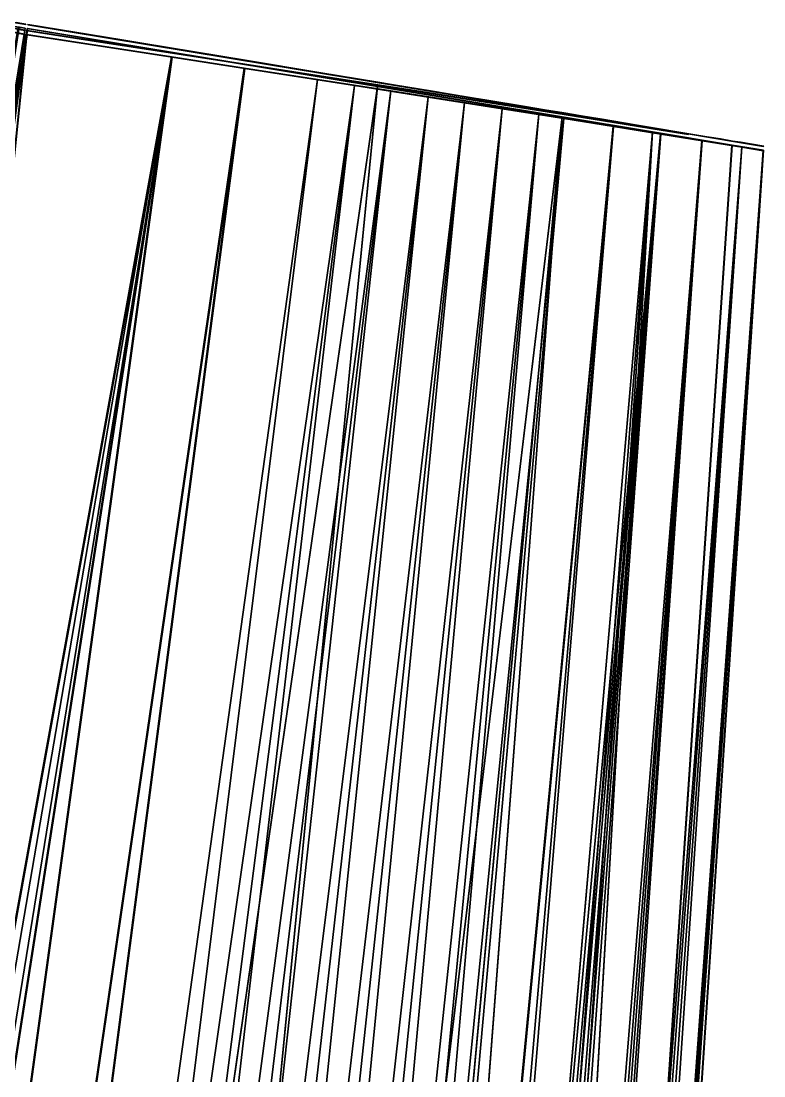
# Model space of a CAD drawing. Extents: x 599 to 878, y 187 to 1275.
# Drawn here: x 784.8 to 878.3, y 1141.6 to 1274.2 of the extents above; entities that cross this region are included whole.
import ezdxf

# ---------------------------------------------------------------- set-up
doc = ezdxf.new("R2010")
doc.units = 0
doc.layers.get('0').update_dxf_attribs({"linetype": 'CONTINUOUS'})

msp = doc.modelspace()

# ---------------------------------------------------------------- linework, layer by layer
for points in [[(612.413574, 219.639496, 407.053497), (785.358215, 1273.297974, 469.877014), (784.426392, 1273.444946, 469.980408)], [(612.413574, 219.639496, 407.053497), (763.85553, 1141.572021, 462.017792), (785.358215, 1273.297974, 469.877014)], [(613.609619, 219.484299, 406.377014), (613.583618, 219.451401, 407.00061), (785.630371, 1273.287964, 469.247894)], [(785.630371, 1273.287964, 469.247894), (613.583618, 219.451401, 407.00061), (785.60498, 1273.258057, 469.871613)], [(785.60498, 1273.258057, 469.871613), (613.583618, 219.451401, 407.00061), (639.329407, 215.202194, 407.853088)], [(785.630371, 1273.287964, 469.247894), (639.333374, 215.2388, 407.22879), (613.609619, 219.484299, 406.377014)], [(785.60498, 1273.258057, 469.871613), (639.329407, 215.202194, 407.853088), (639.409912, 215.694794, 407.882507)], [(785.630371, 1273.287964, 469.247894), (639.413391, 215.728302, 407.257996), (639.333374, 215.2388, 407.22879)], [(785.60498, 1273.258057, 469.871613), (639.409912, 215.694794, 407.882507), (676.847717, 209.514206, 409.152496)], [(785.630371, 1273.287964, 469.247894), (676.949524, 209.531403, 408.531403), (639.413391, 215.728302, 407.257996)], [(785.60498, 1273.258057, 469.871613), (676.847717, 209.514206, 409.152496), (829.672791, 1265.983032, 471.368896)], [(785.630371, 1273.287964, 469.247894), (829.680481, 1266.015991, 470.744507), (676.949524, 209.531403, 408.531403)], [(784.664429, 1273.442993, 469.312103), (785.339111, 1273.334961, 469.253387), (763.838013, 1141.609985, 461.394196)], [(785.339111, 1273.334961, 469.253387), (785.358215, 1273.297974, 469.877014), (763.838013, 1141.609985, 461.394196)], [(763.838013, 1141.609985, 461.394196), (785.358215, 1273.297974, 469.877014), (763.85553, 1141.572021, 462.017792)], [(782.269592, 1273.57605, 483.332611), (784.728577, 1273.167969, 483.455414), (785.362122, 1273.062012, 483.507385)], [(782.269592, 1273.57605, 483.332611), (785.362122, 1273.062012, 483.507385), (782.99823, 1273.439941, 483.658386)], [(785.358215, 1273.297974, 469.877014), (783.148315, 1273.670044, 469.683502), (782.334106, 1273.782959, 470.034698)], [(785.358215, 1273.297974, 469.877014), (782.334106, 1273.782959, 470.034698), (784.426392, 1273.444946, 469.980408)], [(782.924316, 1274.204956, 469.830902), (783.761719, 1274.084961, 469.542999), (785.419617, 1273.828003, 469.282806)], [(782.924316, 1274.204956, 469.830902), (785.419617, 1273.828003, 469.282806), (785.438721, 1273.791016, 469.906403)], [(782.924316, 1274.204956, 469.830902), (785.438721, 1273.791016, 469.906403), (784.679077, 1273.911011, 469.980713)], [(785.362122, 1273.062012, 483.507385), (783.758118, 1273.302002, 483.901794), (782.99823, 1273.439941, 483.658386)], [(785.339111, 1273.334961, 469.253387), (783.997375, 1273.545044, 469.433289), (783.148315, 1273.670044, 469.683502)], [(785.339111, 1273.334961, 469.253387), (783.148315, 1273.670044, 469.683502), (785.358215, 1273.297974, 469.877014)], [(785.362122, 1273.062012, 483.507385), (784.540527, 1273.166016, 484.059998), (783.758118, 1273.302002, 483.901794)], [(785.419617, 1273.828003, 469.282806), (783.761719, 1274.084961, 469.542999), (784.583618, 1273.959961, 469.364899)], [(784.664429, 1273.442993, 469.312103), (783.997375, 1273.545044, 469.433289), (785.339111, 1273.334961, 469.253387)], [(784.229614, 1274.017944, 469.42981), (784.679077, 1273.911011, 469.980713), (784.957214, 1273.905029, 469.316406)], [(784.583618, 1273.959961, 469.364899), (784.229614, 1274.017944, 469.42981), (784.957214, 1273.905029, 469.316406)], [(784.604675, 1273.161011, 484.069214), (784.540527, 1273.166016, 484.059998), (785.336914, 1273.037964, 484.131409)], [(784.540527, 1273.166016, 484.059998), (785.335876, 1273.031982, 484.131104), (785.336914, 1273.037964, 484.131409)], [(785.335876, 1273.031982, 484.131104), (784.540527, 1273.166016, 484.059998), (785.362122, 1273.062012, 483.507385)], [(784.583618, 1273.959961, 469.364899), (784.957214, 1273.905029, 469.316406), (785.419617, 1273.828003, 469.282806)], [(784.728577, 1273.167969, 483.455414), (784.604675, 1273.161011, 484.069214), (785.336914, 1273.037964, 484.131409)], [(784.957214, 1273.905029, 469.316406), (784.679077, 1273.911011, 469.980713), (785.438721, 1273.791016, 469.906403)], [(784.728577, 1273.167969, 483.455414), (785.336914, 1273.037964, 484.131409), (785.362122, 1273.062012, 483.507385)], [(784.957214, 1273.905029, 469.316406), (785.438721, 1273.791016, 469.906403), (785.419983, 1273.831055, 469.28299)], [(784.957214, 1273.905029, 469.316406), (785.419983, 1273.831055, 469.28299), (785.419617, 1273.828003, 469.282806)], [(785.419617, 1273.828003, 469.282806), (785.419983, 1273.831055, 469.28299), (785.438721, 1273.791016, 469.906403)], [(785.630371, 1273.287964, 469.247894), (785.60498, 1273.258057, 469.871613), (829.680481, 1266.015991, 470.744507)], [(829.680481, 1266.015991, 470.744507), (785.60498, 1273.258057, 469.871613), (829.672791, 1265.983032, 471.368896)], [(815.876892, 1268.766968, 470.915314), (785.711304, 1273.784058, 469.277405), (785.685425, 1273.750977, 469.901001)], [(785.685425, 1273.750977, 469.901001), (785.711304, 1273.784058, 469.277405), (785.710815, 1273.781006, 469.277313)], [(785.685425, 1273.750977, 469.901001), (785.710815, 1273.781006, 469.277313), (815.876892, 1268.766968, 470.915314)], [(785.710815, 1273.781006, 469.277313), (785.711304, 1273.784058, 469.277405), (790.825989, 1272.939941, 469.446106)], [(785.710815, 1273.781006, 469.277313), (790.825989, 1272.939941, 469.446106), (791.60907, 1272.807007, 469.471802)], [(815.876892, 1268.766968, 470.915314), (785.710815, 1273.781006, 469.277313), (791.60907, 1272.807007, 469.471802)], [(815.876892, 1268.766968, 470.915314), (790.825989, 1272.939941, 469.446106), (785.711304, 1273.784058, 469.277405)], [(612.169373, 218.102905, 436.072113), (785.255493, 1272.53894, 484.108704), (784.378113, 1272.687012, 484.025208)], [(612.169373, 218.102905, 436.072113), (763.743896, 1140.713989, 478.110199), (785.255493, 1272.53894, 484.108704)], [(612.224487, 218.122192, 435.449799), (784.442078, 1272.709961, 483.402802), (785.281616, 1272.56897, 483.484985)], [(612.224487, 218.122192, 435.449799), (785.281616, 1272.56897, 483.484985), (763.768372, 1140.743042, 477.486389)], [(803.744873, 1269.718018, 480.488312), (613.423218, 217.923904, 435.497803), (785.52832, 1272.527954, 483.488708)], [(613.519775, 217.880096, 436.113708), (785.52832, 1272.527954, 483.488708), (613.423218, 217.923904, 435.497803)], [(785.624023, 1272.479004, 484.104401), (785.52832, 1272.527954, 483.488708), (613.519775, 217.880096, 436.113708)], [(613.519775, 217.880096, 436.113708), (803.835999, 1269.670044, 481.104797), (785.624023, 1272.479004, 484.104401)], [(763.743896, 1140.713989, 478.110199), (763.768372, 1140.743042, 477.486389), (785.281616, 1272.56897, 483.484985)], [(763.743896, 1140.713989, 478.110199), (785.281616, 1272.56897, 483.484985), (785.255493, 1272.53894, 484.108704)], [(785.281616, 1272.56897, 483.484985), (784.442078, 1272.709961, 483.402802), (782.687073, 1272.989014, 483.543396)], [(785.281616, 1272.56897, 483.484985), (782.687073, 1272.989014, 483.543396), (783.517822, 1272.838013, 483.835907)], [(785.281616, 1272.56897, 483.484985), (783.517822, 1272.838013, 483.835907), (784.378113, 1272.687012, 484.025208)], [(785.281616, 1272.56897, 483.484985), (784.378113, 1272.687012, 484.025208), (785.255493, 1272.53894, 484.108704)], [(785.362122, 1273.062012, 483.507385), (785.336914, 1273.037964, 484.131409), (785.335876, 1273.031982, 484.131104)], [(803.835999, 1269.670044, 481.104797), (803.744873, 1269.718018, 480.488312), (785.52832, 1272.527954, 483.488708)], [(803.835999, 1269.670044, 481.104797), (785.52832, 1272.527954, 483.488708), (785.624023, 1272.479004, 484.104401)], [(794.81958, 1271.572998, 482.606689), (791.75, 1272.074951, 482.4841), (785.608826, 1273.020996, 483.5112)], [(794.81958, 1271.572998, 482.606689), (785.608826, 1273.020996, 483.5112), (785.705383, 1272.978027, 484.127106)], [(785.704529, 1272.972046, 484.126892), (785.705383, 1272.978027, 484.127106), (785.608826, 1273.020996, 483.5112)], [(785.704529, 1272.972046, 484.126892), (785.608826, 1273.020996, 483.5112), (803.907227, 1270.16394, 481.128693)], [(803.907227, 1270.16394, 481.128693), (785.608826, 1273.020996, 483.5112), (791.75, 1272.074951, 482.4841)], [(785.705383, 1272.978027, 484.127106), (785.704529, 1272.972046, 484.126892), (803.907227, 1270.16394, 481.128693)], [(785.705383, 1272.978027, 484.127106), (803.907227, 1270.16394, 481.128693), (794.81958, 1271.572998, 482.606689)], [(815.876892, 1268.766968, 470.915314), (800.010925, 1271.42395, 469.751709), (790.825989, 1272.939941, 469.446106)], [(800.010925, 1271.42395, 469.751709), (791.60907, 1272.807007, 469.471802), (790.825989, 1272.939941, 469.446106)], [(800.010925, 1271.42395, 469.751709), (797.517273, 1271.832031, 469.668091), (791.60907, 1272.807007, 469.471802)], [(815.876892, 1268.766968, 470.915314), (791.60907, 1272.807007, 469.471802), (797.517273, 1271.832031, 469.668091)], [(803.984314, 1270.157959, 481.116913), (803.815979, 1270.213013, 480.512299), (791.75, 1272.074951, 482.4841)], [(803.984314, 1270.157959, 481.116913), (791.75, 1272.074951, 482.4841), (794.81958, 1271.572998, 482.606689)], [(803.907227, 1270.16394, 481.128693), (791.75, 1272.074951, 482.4841), (803.815979, 1270.213013, 480.512299)], [(806.688782, 1270.317993, 469.976807), (797.517273, 1271.832031, 469.668091), (800.010925, 1271.42395, 469.751709)], [(815.876892, 1268.766968, 470.915314), (797.517273, 1271.832031, 469.668091), (806.688782, 1270.317993, 469.976807)], [(794.81958, 1271.572998, 482.606689), (803.907227, 1270.16394, 481.128693), (803.984314, 1270.157959, 481.116913)], [(815.876892, 1268.766968, 470.915314), (813.26062, 1269.235962, 470.200989), (800.010925, 1271.42395, 469.751709)], [(800.010925, 1271.42395, 469.751709), (813.26062, 1269.235962, 470.200989), (806.688782, 1270.317993, 469.976807)], [(623.033386, 216.442902, 433.888794), (613.423218, 217.923904, 435.497803), (803.744873, 1269.718018, 480.488312)], [(632.68573, 214.925797, 432.916595), (803.835999, 1269.670044, 481.104797), (613.519775, 217.880096, 436.113708)], [(639.278381, 214.442993, 431.236115), (623.033386, 216.442902, 433.888794), (803.744873, 1269.718018, 480.488312)], [(639.27478, 214.409103, 431.868103), (803.835999, 1269.670044, 481.104797), (632.68573, 214.925797, 432.916595)], [(639.27478, 214.409103, 431.868103), (658.378113, 211.457703, 428.806213), (803.835999, 1269.670044, 481.104797)], [(639.278381, 214.442993, 431.236115), (803.744873, 1269.718018, 480.488312), (658.385681, 211.490906, 428.174286)], [(803.835999, 1269.670044, 481.104797), (658.378113, 211.457703, 428.806213), (812.993408, 1268.251953, 479.687012)], [(812.905273, 1268.300049, 479.070007), (658.385681, 211.490906, 428.174286), (803.744873, 1269.718018, 480.488312)], [(812.993408, 1268.251953, 479.687012), (812.905273, 1268.300049, 479.070007), (803.744873, 1269.718018, 480.488312)], [(812.993408, 1268.251953, 479.687012), (803.744873, 1269.718018, 480.488312), (803.835999, 1269.670044, 481.104797)], [(813.167114, 1268.735962, 479.696014), (812.971802, 1268.796021, 479.094696), (803.815979, 1270.213013, 480.512299)], [(813.167114, 1268.735962, 479.696014), (803.815979, 1270.213013, 480.512299), (803.984314, 1270.157959, 481.116913)], [(803.907227, 1270.16394, 481.128693), (803.815979, 1270.213013, 480.512299), (813.059875, 1268.746948, 479.711609)], [(813.059875, 1268.746948, 479.711609), (803.815979, 1270.213013, 480.512299), (812.971802, 1268.796021, 479.094696)], [(803.984314, 1270.157959, 481.116913), (803.907227, 1270.16394, 481.128693), (813.059875, 1268.746948, 479.711609)], [(803.984314, 1270.157959, 481.116913), (813.059875, 1268.746948, 479.711609), (813.167114, 1268.735962, 479.696014)], [(815.883972, 1268.800049, 470.290894), (806.688782, 1270.317993, 469.976807), (813.26062, 1269.235962, 470.200989)], [(815.876892, 1268.766968, 470.915314), (806.688782, 1270.317993, 469.976807), (815.883972, 1268.800049, 470.290894)], [(839.078613, 1264.935059, 471.733704), (813.26062, 1269.235962, 470.200989), (815.876892, 1268.766968, 470.915314)], [(839.078613, 1264.935059, 471.733704), (817.946106, 1268.463013, 470.362), (813.26062, 1269.235962, 470.200989)], [(813.26062, 1269.235962, 470.200989), (817.946106, 1268.463013, 470.362), (815.883972, 1268.800049, 470.290894)], [(812.993408, 1268.251953, 479.687012), (658.378113, 211.457703, 428.806213), (674.366516, 208.980499, 426.37149)], [(812.905273, 1268.300049, 479.070007), (674.379272, 209.012802, 425.739685), (658.385681, 211.490906, 428.174286)], [(812.993408, 1268.251953, 479.687012), (674.366516, 208.980499, 426.37149), (826.796082, 1266.10498, 477.738495)], [(822.107483, 1266.870972, 477.742493), (674.379272, 209.012802, 425.739685), (812.905273, 1268.300049, 479.070007)], [(826.796082, 1266.10498, 477.738495), (822.107483, 1266.870972, 477.742493), (812.905273, 1268.300049, 479.070007)], [(826.796082, 1266.10498, 477.738495), (812.905273, 1268.300049, 479.070007), (812.993408, 1268.251953, 479.687012)], [(812.971802, 1268.796021, 479.094696), (822.356628, 1267.307983, 478.37149), (822.64032, 1267.292969, 477.702911)], [(822.356628, 1267.307983, 478.37149), (812.971802, 1268.796021, 479.094696), (813.167114, 1268.735962, 479.696014)], [(813.059875, 1268.746948, 479.711609), (812.971802, 1268.796021, 479.094696), (826.85553, 1266.602051, 477.764191)], [(826.85553, 1266.602051, 477.764191), (812.971802, 1268.796021, 479.094696), (822.64032, 1267.292969, 477.702911)], [(822.356628, 1267.307983, 478.37149), (813.167114, 1268.735962, 479.696014), (813.059875, 1268.746948, 479.711609)], [(813.059875, 1268.746948, 479.711609), (826.85553, 1266.602051, 477.764191), (822.356628, 1267.307983, 478.37149)], [(815.876892, 1268.766968, 470.915314), (815.883972, 1268.800049, 470.290894), (825.110474, 1267.276978, 470.610291)], [(815.876892, 1268.766968, 470.915314), (825.110474, 1267.276978, 470.610291), (829.735229, 1266.512939, 470.77301)], [(815.876892, 1268.766968, 470.915314), (829.735229, 1266.512939, 470.77301), (839.078613, 1264.935059, 471.733704)], [(825.110474, 1267.276978, 470.610291), (815.883972, 1268.800049, 470.290894), (817.946106, 1268.463013, 470.362)], [(839.078613, 1264.935059, 471.733704), (827.168579, 1266.939941, 470.682587), (817.946106, 1268.463013, 470.362)], [(817.946106, 1268.463013, 470.362), (827.168579, 1266.939941, 470.682587), (825.110474, 1267.276978, 470.610291)], [(822.107483, 1266.870972, 477.742493), (690.411499, 206.520798, 423.445801), (674.379272, 209.012802, 425.739685)], [(831.34613, 1265.428955, 476.528687), (690.411499, 206.520798, 423.445801), (822.107483, 1266.870972, 477.742493)], [(836.048828, 1264.656982, 476.594604), (831.34613, 1265.428955, 476.528687), (822.107483, 1266.870972, 477.742493)], [(836.048828, 1264.656982, 476.594604), (822.107483, 1266.870972, 477.742493), (826.796082, 1266.10498, 477.738495)], [(822.64032, 1267.292969, 477.702911), (822.356628, 1267.307983, 478.37149), (831.583374, 1265.868042, 477.160706)], [(831.583374, 1265.868042, 477.160706), (822.356628, 1267.307983, 478.37149), (826.85553, 1266.602051, 477.764191)], [(822.64032, 1267.292969, 477.702911), (831.583374, 1265.868042, 477.160706), (828.905396, 1266.31604, 476.869385)], [(826.85553, 1266.602051, 477.764191), (822.64032, 1267.292969, 477.702911), (836.103516, 1265.154053, 476.620911)], [(836.103516, 1265.154053, 476.620911), (822.64032, 1267.292969, 477.702911), (828.905396, 1266.31604, 476.869385)], [(829.735229, 1266.512939, 470.77301), (825.110474, 1267.276978, 470.610291), (827.168579, 1266.939941, 470.682587)], [(826.85553, 1266.602051, 477.764191), (836.103516, 1265.154053, 476.620911), (831.583374, 1265.868042, 477.160706)], [(839.078613, 1264.935059, 471.733704), (831.69397, 1266.192993, 470.842712), (827.168579, 1266.939941, 470.682587)], [(827.168579, 1266.939941, 470.682587), (831.69397, 1266.192993, 470.842712), (829.735229, 1266.512939, 470.77301)], [(834.366028, 1265.748047, 470.93811), (829.735229, 1266.512939, 470.77301), (831.69397, 1266.192993, 470.842712)], [(839.078613, 1264.935059, 471.733704), (829.735229, 1266.512939, 470.77301), (834.366028, 1265.748047, 470.93811)], [(826.796082, 1266.10498, 477.738495), (674.366516, 208.980499, 426.37149), (690.392883, 206.489395, 424.077515)], [(676.847717, 209.514206, 409.152496), (725.27063, 201.516602, 410.860413), (829.672791, 1265.983032, 471.368896)], [(829.680481, 1266.015991, 470.744507), (725.374573, 201.533493, 410.239502), (676.949524, 209.531403, 408.531403)], [(826.796082, 1266.10498, 477.738495), (690.392883, 206.489395, 424.077515), (703.26532, 204.481903, 422.357391)], [(831.34613, 1265.428955, 476.528687), (703.28949, 204.512405, 421.7258), (690.411499, 206.520798, 423.445801)], [(826.796082, 1266.10498, 477.738495), (703.26532, 204.481903, 422.357391), (836.048828, 1264.656982, 476.594604)], [(714.924927, 202.691696, 420.283203), (703.28949, 204.512405, 421.7258), (831.34613, 1265.428955, 476.528687)], [(840.630615, 1263.970947, 475.462494), (714.924927, 202.691696, 420.283203), (831.34613, 1265.428955, 476.528687)], [(829.672791, 1265.983032, 471.368896), (725.27063, 201.516602, 410.860413), (852.910583, 1262.141968, 472.236206)], [(852.92157, 1262.175049, 471.611786), (725.374573, 201.533493, 410.239502), (829.680481, 1266.015991, 470.744507)], [(828.905396, 1266.31604, 476.869385), (831.583374, 1265.868042, 477.160706), (835.152527, 1265.338013, 476.103485)], [(836.103516, 1265.154053, 476.620911), (828.905396, 1266.31604, 476.869385), (845.393982, 1263.69104, 475.64151)], [(845.393982, 1263.69104, 475.64151), (828.905396, 1266.31604, 476.869385), (835.152527, 1265.338013, 476.103485)], [(829.680481, 1266.015991, 470.744507), (829.672791, 1265.983032, 471.368896), (852.92157, 1262.175049, 471.611786)], [(852.92157, 1262.175049, 471.611786), (829.672791, 1265.983032, 471.368896), (852.910583, 1262.141968, 472.236206)], [(845.343994, 1263.192993, 475.614685), (840.630615, 1263.970947, 475.462494), (831.34613, 1265.428955, 476.528687)], [(845.343994, 1263.192993, 475.614685), (831.34613, 1265.428955, 476.528687), (836.048828, 1264.656982, 476.594604)], [(835.152527, 1265.338013, 476.103485), (831.583374, 1265.868042, 477.160706), (840.831787, 1264.415039, 476.100586)], [(840.831787, 1264.415039, 476.100586), (831.583374, 1265.868042, 477.160706), (836.103516, 1265.154053, 476.620911)], [(839.078613, 1264.935059, 471.733704), (836.336426, 1265.426025, 471.009399), (831.69397, 1266.192993, 470.842712)], [(831.69397, 1266.192993, 470.842712), (836.336426, 1265.426025, 471.009399), (834.366028, 1265.748047, 470.93811)], [(839.005188, 1264.980957, 471.106293), (834.366028, 1265.748047, 470.93811), (836.336426, 1265.426025, 471.009399)], [(839.078613, 1264.935059, 471.733704), (834.366028, 1265.748047, 470.93811), (839.005188, 1264.980957, 471.106293)], [(835.152527, 1265.338013, 476.103485), (840.831787, 1264.415039, 476.100586), (840.682922, 1264.468994, 475.489014)], [(845.393982, 1263.69104, 475.64151), (835.152527, 1265.338013, 476.103485), (840.682922, 1264.468994, 475.489014)], [(836.103516, 1265.154053, 476.620911), (845.393982, 1263.69104, 475.64151), (840.831787, 1264.415039, 476.100586)], [(839.078613, 1264.935059, 471.733704), (841.04248, 1264.647949, 471.181396), (836.336426, 1265.426025, 471.009399)], [(836.336426, 1265.426025, 471.009399), (841.04248, 1264.647949, 471.181396), (839.005188, 1264.980957, 471.106293)], [(836.048828, 1264.656982, 476.594604), (703.26532, 204.481903, 422.357391), (715.441101, 202.576508, 420.849792)], [(840.630615, 1263.970947, 475.462494), (726.583313, 200.860596, 418.962585), (714.924927, 202.691696, 420.283203)], [(836.048828, 1264.656982, 476.594604), (715.441101, 202.576508, 420.849792), (726.242371, 200.880005, 419.626312)], [(836.048828, 1264.656982, 476.594604), (726.242371, 200.880005, 419.626312), (845.343994, 1263.192993, 475.614685)], [(737.022705, 199.214798, 417.892609), (726.583313, 200.860596, 418.962585), (840.630615, 1263.970947, 475.462494)], [(849.958801, 1262.496948, 474.570099), (737.022705, 199.214798, 417.892609), (840.630615, 1263.970947, 475.462494)], [(843.650513, 1264.213989, 471.278198), (839.005188, 1264.980957, 471.106293), (841.04248, 1264.647949, 471.181396)], [(839.078613, 1264.935059, 471.733704), (839.005188, 1264.980957, 471.106293), (843.650513, 1264.213989, 471.278198)], [(855.272888, 1262.258057, 472.359711), (841.04248, 1264.647949, 471.181396), (839.078613, 1264.935059, 471.733704)], [(839.078613, 1264.935059, 471.733704), (850.632324, 1263.05896, 471.546509), (852.964478, 1262.67395, 471.639893)], [(839.078613, 1264.935059, 471.733704), (852.964478, 1262.67395, 471.639893), (855.272888, 1262.258057, 472.359711)], [(839.078613, 1264.935059, 471.733704), (848.304504, 1263.44397, 471.455414), (850.632324, 1263.05896, 471.546509)], [(839.078613, 1264.935059, 471.733704), (843.650513, 1264.213989, 471.278198), (848.304504, 1263.44397, 471.455414)], [(853.121216, 1261.96106, 474.938812), (849.958801, 1262.496948, 474.570099), (840.630615, 1263.970947, 475.462494)], [(853.121216, 1261.96106, 474.938812), (840.630615, 1263.970947, 475.462494), (845.343994, 1263.192993, 475.614685)], [(840.682922, 1264.468994, 475.489014), (840.831787, 1264.415039, 476.100586), (845.476379, 1263.682007, 475.633789)], [(840.682922, 1264.468994, 475.489014), (845.476379, 1263.682007, 475.633789), (847.786194, 1263.347046, 474.792206)], [(845.393982, 1263.69104, 475.64151), (840.682922, 1264.468994, 475.489014), (853.167175, 1262.458984, 474.965912)], [(853.167175, 1262.458984, 474.965912), (840.682922, 1264.468994, 475.489014), (847.786194, 1263.347046, 474.792206)], [(840.831787, 1264.415039, 476.100586), (845.393982, 1263.69104, 475.64151), (845.476379, 1263.682007, 475.633789)], [(855.272888, 1262.258057, 472.359711), (843.441589, 1264.251953, 471.270599), (841.04248, 1264.647949, 471.181396)], [(841.04248, 1264.647949, 471.181396), (843.441589, 1264.251953, 471.270599), (843.650513, 1264.213989, 471.278198)], [(855.272888, 1262.258057, 472.359711), (848.258911, 1263.454956, 471.453796), (843.441589, 1264.251953, 471.270599)], [(848.258911, 1263.454956, 471.453796), (843.650513, 1264.213989, 471.278198), (843.441589, 1264.251953, 471.270599)], [(848.258911, 1263.454956, 471.453796), (848.304504, 1263.44397, 471.455414), (843.650513, 1264.213989, 471.278198)], [(845.343994, 1263.192993, 475.614685), (726.242371, 200.880005, 419.626312), (737.062988, 199.174301, 418.515198)], [(747.47937, 197.560303, 416.931213), (737.022705, 199.214798, 417.892609), (849.958801, 1262.496948, 474.570099)], [(845.343994, 1263.192993, 475.614685), (737.062988, 199.174301, 418.515198), (747.25592, 197.5616, 417.576385)], [(845.343994, 1263.192993, 475.614685), (747.25592, 197.5616, 417.576385), (853.121216, 1261.96106, 474.938812)], [(757.052185, 196.039505, 416.162109), (747.47937, 197.560303, 416.931213), (849.958801, 1262.496948, 474.570099)], [(859.316223, 1261.006958, 473.89209), (757.052185, 196.039505, 416.162109), (849.958801, 1262.496948, 474.570099)], [(845.476379, 1263.682007, 475.633789), (845.393982, 1263.69104, 475.64151), (853.167175, 1262.458984, 474.965912)], [(847.786194, 1263.347046, 474.792206), (845.476379, 1263.682007, 475.633789), (850.130188, 1262.944946, 475.212585)], [(850.130188, 1262.944946, 475.212585), (845.476379, 1263.682007, 475.633789), (853.167175, 1262.458984, 474.965912)], [(847.786194, 1263.347046, 474.792206), (850.130188, 1262.944946, 475.212585), (850.006287, 1262.994995, 474.596985)], [(853.167175, 1262.458984, 474.965912), (847.786194, 1263.347046, 474.792206), (859.39679, 1261.464966, 474.541992)], [(859.39679, 1261.464966, 474.541992), (847.786194, 1263.347046, 474.792206), (850.006287, 1262.994995, 474.596985)], [(855.272888, 1262.258057, 472.359711), (850.678406, 1263.055054, 471.548492), (848.258911, 1263.454956, 471.453796)], [(850.678406, 1263.055054, 471.548492), (848.304504, 1263.44397, 471.455414), (848.258911, 1263.454956, 471.453796)], [(850.678406, 1263.055054, 471.548492), (850.632324, 1263.05896, 471.546509), (848.304504, 1263.44397, 471.455414)], [(859.353271, 1260.967041, 474.514709), (849.958801, 1262.496948, 474.570099), (853.121216, 1261.96106, 474.938812)], [(859.316223, 1261.006958, 473.89209), (849.958801, 1262.496948, 474.570099), (859.353271, 1260.967041, 474.514709)], [(850.006287, 1262.994995, 474.596985), (850.130188, 1262.944946, 475.212585), (854.787598, 1262.203979, 474.844788)], [(850.006287, 1262.994995, 474.596985), (854.787598, 1262.203979, 474.844788), (856.246521, 1262.003052, 474.116699)], [(856.246521, 1262.003052, 474.116699), (859.39679, 1261.464966, 474.541992), (850.006287, 1262.994995, 474.596985)], [(850.130188, 1262.944946, 475.212585), (853.167175, 1262.458984, 474.965912), (854.787598, 1262.203979, 474.844788)], [(852.964478, 1262.67395, 471.639893), (850.632324, 1263.05896, 471.546509), (850.678406, 1263.055054, 471.548492)], [(855.272888, 1262.258057, 472.359711), (853.096619, 1262.655029, 471.645386), (850.678406, 1263.055054, 471.548492)], [(850.678406, 1263.055054, 471.548492), (853.096619, 1262.655029, 471.645386), (852.964478, 1262.67395, 471.639893)], [(855.298218, 1262.286987, 471.735901), (852.964478, 1262.67395, 471.639893), (853.096619, 1262.655029, 471.645386)], [(855.272888, 1262.258057, 472.359711), (852.964478, 1262.67395, 471.639893), (855.298218, 1262.286987, 471.735901)], [(855.272888, 1262.258057, 472.359711), (855.516113, 1262.255005, 471.745087), (853.096619, 1262.655029, 471.645386)], [(853.096619, 1262.655029, 471.645386), (855.516113, 1262.255005, 471.745087), (855.298218, 1262.286987, 471.735901)], [(725.27063, 201.516602, 410.860413), (754.498291, 196.684601, 411.977814), (852.910583, 1262.141968, 472.236206)], [(852.92157, 1262.175049, 471.611786), (754.605713, 196.700897, 411.3573), (725.374573, 201.533493, 410.239502)], [(747.25592, 197.5616, 417.576385), (757.464417, 195.939804, 416.756989), (853.121216, 1261.96106, 474.938812)], [(771.422791, 193.882095, 412.705505), (852.910583, 1262.141968, 472.236206), (754.498291, 196.684601, 411.977814)], [(754.605713, 196.700897, 411.3573), (852.92157, 1262.175049, 471.611786), (771.511719, 193.901505, 412.084595)], [(859.353271, 1260.967041, 474.514709), (853.121216, 1261.96106, 474.938812), (757.464417, 195.939804, 416.756989)], [(771.422791, 193.882095, 412.705505), (864.265625, 1260.260986, 472.740692), (852.910583, 1262.141968, 472.236206)], [(771.511719, 193.901505, 412.084595), (852.92157, 1262.175049, 471.611786), (864.281616, 1260.292969, 472.116302)], [(852.92157, 1262.175049, 471.611786), (852.910583, 1262.141968, 472.236206), (864.281616, 1260.292969, 472.116302)], [(864.281616, 1260.292969, 472.116302), (852.910583, 1262.141968, 472.236206), (864.265625, 1260.260986, 472.740692)], [(854.787598, 1262.203979, 474.844788), (853.167175, 1262.458984, 474.965912), (859.39679, 1261.464966, 474.541992)], [(856.246521, 1262.003052, 474.116699), (854.787598, 1262.203979, 474.844788), (859.452026, 1261.458984, 474.53891)], [(854.787598, 1262.203979, 474.844788), (859.39679, 1261.464966, 474.541992), (859.452026, 1261.458984, 474.53891)], [(855.272888, 1262.258057, 472.359711), (855.298218, 1262.286987, 471.735901), (857.633484, 1261.901001, 471.834991)], [(865.040527, 1260.639038, 472.805786), (855.516113, 1262.255005, 471.745087), (855.272888, 1262.258057, 472.359711)], [(855.272888, 1262.258057, 472.359711), (862.308411, 1261.125977, 472.046204), (864.31897, 1260.792969, 472.144104)], [(855.272888, 1262.258057, 472.359711), (864.31897, 1260.792969, 472.144104), (865.040527, 1260.639038, 472.805786)], [(855.272888, 1262.258057, 472.359711), (859.970215, 1261.514038, 471.93811), (862.308411, 1261.125977, 472.046204)], [(855.272888, 1262.258057, 472.359711), (857.633484, 1261.901001, 471.834991), (859.970215, 1261.514038, 471.93811)], [(857.633484, 1261.901001, 471.834991), (855.298218, 1262.286987, 471.735901), (855.516113, 1262.255005, 471.745087)], [(865.040527, 1260.639038, 472.805786), (857.934326, 1261.85498, 471.848206), (855.516113, 1262.255005, 471.745087)], [(855.516113, 1262.255005, 471.745087), (857.934326, 1261.85498, 471.848206), (857.633484, 1261.901001, 471.834991)], [(856.246521, 1262.003052, 474.116699), (859.452026, 1261.458984, 474.53891), (862.476929, 1261.005981, 473.753387)], [(856.246521, 1262.003052, 474.116699), (862.476929, 1261.005981, 473.753387), (868.811096, 1259.983032, 473.54129)], [(856.246521, 1262.003052, 474.116699), (868.811096, 1259.983032, 473.54129), (868.815125, 1259.947998, 474.165314)], [(856.246521, 1262.003052, 474.116699), (868.815125, 1259.947998, 474.165314), (865.361572, 1260.506958, 474.256409)], [(856.246521, 1262.003052, 474.116699), (865.361572, 1260.506958, 474.256409), (859.39679, 1261.464966, 474.541992)], [(859.970215, 1261.514038, 471.93811), (857.633484, 1261.901001, 471.834991), (857.934326, 1261.85498, 471.848206)], [(865.040527, 1260.639038, 472.805786), (860.349182, 1261.454956, 471.955505), (857.934326, 1261.85498, 471.848206)], [(857.934326, 1261.85498, 471.848206), (860.349182, 1261.454956, 471.955505), (859.970215, 1261.514038, 471.93811)], [(863.762329, 1260.765991, 474.319611), (859.452026, 1261.458984, 474.53891), (859.39679, 1261.464966, 474.541992)], [(859.39679, 1261.464966, 474.541992), (865.361572, 1260.506958, 474.256409), (863.762329, 1260.765991, 474.319611)], [(859.452026, 1261.458984, 474.53891), (863.762329, 1260.765991, 474.319611), (862.476929, 1261.005981, 473.753387)], [(862.308411, 1261.125977, 472.046204), (859.970215, 1261.514038, 471.93811), (860.349182, 1261.454956, 471.955505)], [(865.040527, 1260.639038, 472.805786), (862.344788, 1261.124023, 472.048187), (860.349182, 1261.454956, 471.955505)], [(860.349182, 1261.454956, 471.955505), (862.344788, 1261.124023, 472.048187), (862.308411, 1261.125977, 472.046204)], [(757.052185, 196.039505, 416.162109), (859.316223, 1261.006958, 473.89209), (766.639282, 194.509796, 415.515808)], [(757.464417, 195.939804, 416.756989), (770.937317, 193.787506, 415.895203), (859.353271, 1260.967041, 474.514709)], [(766.639282, 194.509796, 415.515808), (859.316223, 1261.006958, 473.89209), (865.285583, 1260.047974, 473.605988)], [(766.639282, 194.509796, 415.515808), (865.285583, 1260.047974, 473.605988), (774.961914, 193.175598, 415.068115)], [(859.353271, 1260.967041, 474.514709), (770.937317, 193.787506, 415.895203), (865.31958, 1260.008057, 474.229004)], [(865.31958, 1260.008057, 474.229004), (770.937317, 193.787506, 415.895203), (779.264526, 192.449203, 415.508606)], [(782.71521, 192.008301, 413.264893), (864.265625, 1260.260986, 472.740692), (771.422791, 193.882095, 412.705505)], [(771.511719, 193.901505, 412.084595), (864.281616, 1260.292969, 472.116302), (782.793213, 192.029404, 412.643799)], [(865.285583, 1260.047974, 473.605988), (783.293823, 191.832993, 414.748413), (774.961914, 193.175598, 415.068115)], [(865.31958, 1260.008057, 474.229004), (779.264526, 192.449203, 415.508606), (786.783386, 191.233795, 415.28949)], [(782.71521, 192.008301, 413.264893), (791.254028, 190.586105, 413.785309), (864.265625, 1260.260986, 472.740692)], [(864.281616, 1260.292969, 472.116302), (791.319824, 190.609207, 413.16391), (782.793213, 192.029404, 412.643799)], [(783.293823, 191.832993, 414.748413), (865.285583, 1260.047974, 473.605988), (870.473572, 1259.207031, 473.497711)], [(865.31958, 1260.008057, 474.229004), (786.783386, 191.233795, 415.28949), (870.497314, 1259.168945, 474.121796)], [(801.683228, 188.838699, 414.608002), (864.265625, 1260.260986, 472.740692), (791.254028, 190.586105, 413.785309)], [(791.319824, 190.609207, 413.16391), (864.281616, 1260.292969, 472.116302), (801.733276, 188.864502, 413.985413)], [(801.683228, 188.838699, 414.608002), (874.251282, 1258.595947, 473.390686), (864.265625, 1260.260986, 472.740692)], [(801.733276, 188.864502, 413.985413), (864.281616, 1260.292969, 472.116302), (874.293518, 1258.623047, 472.767609)], [(878.205017, 1257.932983, 473.705109), (865.285583, 1260.047974, 473.605988), (859.316223, 1261.006958, 473.89209)], [(878.205017, 1257.932983, 473.705109), (859.316223, 1261.006958, 473.89209), (870.497314, 1259.168945, 474.121796)], [(859.316223, 1261.006958, 473.89209), (859.353271, 1260.967041, 474.514709), (865.31958, 1260.008057, 474.229004)], [(859.316223, 1261.006958, 473.89209), (865.31958, 1260.008057, 474.229004), (870.497314, 1259.168945, 474.121796)], [(864.31897, 1260.792969, 472.144104), (862.308411, 1261.125977, 472.046204), (862.344788, 1261.124023, 472.048187)], [(865.040527, 1260.639038, 472.805786), (864.340576, 1260.792969, 472.145386), (862.344788, 1261.124023, 472.048187)], [(862.344788, 1261.124023, 472.048187), (864.340576, 1260.792969, 472.145386), (864.31897, 1260.792969, 472.144104)], [(862.476929, 1261.005981, 473.753387), (863.762329, 1260.765991, 474.319611), (865.327576, 1260.546997, 473.633392)], [(868.811096, 1259.983032, 473.54129), (862.476929, 1261.005981, 473.753387), (865.327576, 1260.546997, 473.633392)], [(863.762329, 1260.765991, 474.319611), (868.083313, 1260.067993, 474.178589), (865.327576, 1260.546997, 473.633392)], [(863.762329, 1260.765991, 474.319611), (865.361572, 1260.506958, 474.256409), (868.083313, 1260.067993, 474.178589)], [(864.281616, 1260.292969, 472.116302), (864.265625, 1260.260986, 472.740692), (874.293518, 1258.623047, 472.767609)], [(874.293518, 1258.623047, 472.767609), (864.265625, 1260.260986, 472.740692), (874.251282, 1258.595947, 473.390686)], [(865.324707, 1260.625977, 472.19519), (864.31897, 1260.792969, 472.144104), (864.340576, 1260.792969, 472.145386)], [(865.040527, 1260.639038, 472.805786), (864.31897, 1260.792969, 472.144104), (865.324707, 1260.625977, 472.19519)], [(874.976807, 1258.97998, 473.476288), (864.340576, 1260.792969, 472.145386), (865.040527, 1260.639038, 472.805786)], [(874.976807, 1258.97998, 473.476288), (865.338928, 1260.626953, 472.196106), (864.340576, 1260.792969, 472.145386)], [(864.340576, 1260.792969, 472.145386), (865.338928, 1260.626953, 472.196106), (865.324707, 1260.625977, 472.19519)], [(865.040527, 1260.639038, 472.805786), (873.336121, 1259.290039, 472.713898), (874.327576, 1259.123047, 472.795105)], [(865.040527, 1260.639038, 472.805786), (874.327576, 1259.123047, 472.795105), (874.976807, 1258.97998, 473.476288)], [(865.040527, 1260.639038, 472.805786), (872.344116, 1259.456055, 472.635712), (873.336121, 1259.290039, 472.713898)], [(865.040527, 1260.639038, 472.805786), (871.351807, 1259.621948, 472.561188), (872.344116, 1259.456055, 472.635712)], [(865.040527, 1260.639038, 472.805786), (870.359192, 1259.787964, 472.490906), (871.351807, 1259.621948, 472.561188)], [(865.040527, 1260.639038, 472.805786), (869.351685, 1259.956055, 472.424286), (870.359192, 1259.787964, 472.490906)], [(865.040527, 1260.639038, 472.805786), (868.344421, 1260.124023, 472.362), (869.351685, 1259.956055, 472.424286)], [(865.040527, 1260.639038, 472.805786), (867.33728, 1260.291016, 472.303497), (868.344421, 1260.124023, 472.362)], [(865.040527, 1260.639038, 472.805786), (866.330811, 1260.458984, 472.248199), (867.33728, 1260.291016, 472.303497)], [(865.040527, 1260.639038, 472.805786), (865.324707, 1260.625977, 472.19519), (866.330811, 1260.458984, 472.248199)], [(870.473572, 1259.207031, 473.497711), (865.285583, 1260.047974, 473.605988), (875.50647, 1258.380005, 473.5867)], [(878.205017, 1257.932983, 473.705109), (875.50647, 1258.380005, 473.5867), (865.285583, 1260.047974, 473.605988)], [(866.330811, 1260.458984, 472.248199), (865.324707, 1260.625977, 472.19519), (865.338928, 1260.626953, 472.196106)], [(865.327576, 1260.546997, 473.633392), (868.083313, 1260.067993, 474.178589), (868.815125, 1259.947998, 474.165314)], [(865.327576, 1260.546997, 473.633392), (868.815125, 1259.947998, 474.165314), (868.811096, 1259.983032, 473.54129)], [(874.976807, 1258.97998, 473.476288), (866.33728, 1260.462036, 472.248688), (865.338928, 1260.626953, 472.196106)], [(865.338928, 1260.626953, 472.196106), (866.33728, 1260.462036, 472.248688), (866.330811, 1260.458984, 472.248199)], [(868.815125, 1259.947998, 474.165314), (868.083313, 1260.067993, 474.178589), (865.361572, 1260.506958, 474.256409)], [(867.33728, 1260.291016, 472.303497), (866.330811, 1260.458984, 472.248199), (866.33728, 1260.462036, 472.248688)], [(874.976807, 1258.97998, 473.476288), (867.336609, 1260.296021, 472.303711), (866.33728, 1260.462036, 472.248688)], [(866.33728, 1260.462036, 472.248688), (867.336609, 1260.296021, 472.303711), (867.33728, 1260.291016, 472.303497)], [(874.976807, 1258.97998, 473.476288), (868.336609, 1260.129028, 472.361694), (867.336609, 1260.296021, 472.303711)], [(868.336609, 1260.129028, 472.361694), (867.33728, 1260.291016, 472.303497), (867.336609, 1260.296021, 472.303711)], [(868.336609, 1260.129028, 472.361694), (868.344421, 1260.124023, 472.362), (867.33728, 1260.291016, 472.303497)], [(874.976807, 1258.97998, 473.476288), (869.081421, 1260.005005, 472.407288), (868.336609, 1260.129028, 472.361694)], [(869.081421, 1260.005005, 472.407288), (868.344421, 1260.124023, 472.362), (868.336609, 1260.129028, 472.361694)], [(869.081421, 1260.005005, 472.407288), (869.351685, 1259.956055, 472.424286), (868.344421, 1260.124023, 472.362)], [(874.976807, 1258.97998, 473.476288), (869.825806, 1259.880981, 472.455292), (869.081421, 1260.005005, 472.407288)], [(869.825806, 1259.880981, 472.455292), (869.351685, 1259.956055, 472.424286), (869.081421, 1260.005005, 472.407288)], [(870.359192, 1259.787964, 472.490906), (869.351685, 1259.956055, 472.424286), (869.825806, 1259.880981, 472.455292)], [(874.976807, 1258.97998, 473.476288), (870.570374, 1259.756958, 472.505798), (869.825806, 1259.880981, 472.455292)], [(869.825806, 1259.880981, 472.455292), (870.570374, 1259.756958, 472.505798), (870.359192, 1259.787964, 472.490906)], [(790.280273, 190.699402, 414.621094), (783.293823, 191.832993, 414.748413), (870.473572, 1259.207031, 473.497711)], [(793.162415, 190.195099, 415.242401), (870.497314, 1259.168945, 474.121796), (786.783386, 191.233795, 415.28949)], [(796.056091, 189.755096, 414.64859), (790.280273, 190.699402, 414.621094), (870.473572, 1259.207031, 473.497711)], [(793.162415, 190.195099, 415.242401), (875.494873, 1258.348022, 474.210999), (870.497314, 1259.168945, 474.121796)], [(875.50647, 1258.380005, 473.5867), (796.056091, 189.755096, 414.64859), (870.473572, 1259.207031, 473.497711)], [(878.205017, 1257.932983, 473.705109), (874.251282, 1258.595947, 473.390686), (801.683228, 188.838699, 414.608002)], [(801.733276, 188.864502, 413.985413), (874.293518, 1258.623047, 472.767609), (878.247986, 1257.959961, 473.082092)], [(871.351807, 1259.621948, 472.561188), (870.359192, 1259.787964, 472.490906), (870.570374, 1259.756958, 472.505798)], [(878.205017, 1257.932983, 473.705109), (870.497314, 1259.168945, 474.121796), (875.494873, 1258.348022, 474.210999)], [(874.976807, 1258.97998, 473.476288), (871.68927, 1259.571045, 472.586304), (870.570374, 1259.756958, 472.505798)], [(870.570374, 1259.756958, 472.505798), (871.68927, 1259.571045, 472.586304), (871.351807, 1259.621948, 472.561188)], [(872.344116, 1259.456055, 472.635712), (871.351807, 1259.621948, 472.561188), (871.68927, 1259.571045, 472.586304)], [(874.976807, 1258.97998, 473.476288), (872.811523, 1259.383057, 472.672394), (871.68927, 1259.571045, 472.586304)], [(871.68927, 1259.571045, 472.586304), (872.811523, 1259.383057, 472.672394), (872.344116, 1259.456055, 472.635712)], [(873.336121, 1259.290039, 472.713898), (872.344116, 1259.456055, 472.635712), (872.811523, 1259.383057, 472.672394)], [(874.976807, 1258.97998, 473.476288), (874.321777, 1259.130005, 472.794891), (872.811523, 1259.383057, 472.672394)], [(874.321777, 1259.130005, 472.794891), (873.336121, 1259.290039, 472.713898), (872.811523, 1259.383057, 472.672394)], [(874.321777, 1259.130005, 472.794891), (874.327576, 1259.123047, 472.795105), (873.336121, 1259.290039, 472.713898)], [(874.293518, 1258.623047, 472.767609), (874.251282, 1258.595947, 473.390686), (878.247986, 1257.959961, 473.082092)], [(878.247986, 1257.959961, 473.082092), (874.251282, 1258.595947, 473.390686), (878.205017, 1257.932983, 473.705109)], [(874.976807, 1258.97998, 473.476288), (875.31958, 1258.963013, 472.878906), (874.321777, 1259.130005, 472.794891)], [(875.31958, 1258.963013, 472.878906), (874.327576, 1259.123047, 472.795105), (874.321777, 1259.130005, 472.794891)], [(875.31958, 1258.963013, 472.878906), (875.318787, 1258.957031, 472.878601), (874.327576, 1259.123047, 472.795105)], [(874.976807, 1258.97998, 473.476288), (874.327576, 1259.123047, 472.795105), (875.318787, 1258.957031, 472.878601)], [(878.232422, 1258.435059, 473.732086), (875.31958, 1258.963013, 472.878906), (874.976807, 1258.97998, 473.476288)], [(878.237976, 1258.43396, 473.732513), (878.232422, 1258.435059, 473.732086), (874.976807, 1258.97998, 473.476288)], [(874.976807, 1258.97998, 473.476288), (877.788513, 1258.542969, 473.077515), (878.281128, 1258.46106, 473.109589)], [(874.976807, 1258.97998, 473.476288), (878.281128, 1258.46106, 473.109589), (878.237976, 1258.43396, 473.732513)], [(874.976807, 1258.97998, 473.476288), (877.295898, 1258.625, 473.041901), (877.788513, 1258.542969, 473.077515)], [(874.976807, 1258.97998, 473.476288), (876.802673, 1258.708008, 473.003204), (877.295898, 1258.625, 473.041901)], [(874.976807, 1258.97998, 473.476288), (876.308716, 1258.791016, 472.962494), (876.802673, 1258.708008, 473.003204)], [(874.976807, 1258.97998, 473.476288), (875.318787, 1258.957031, 472.878601), (876.308716, 1258.791016, 472.962494)], [(875.31958, 1258.963013, 472.878906), (876.308716, 1258.791016, 472.962494), (875.318787, 1258.957031, 472.878601)], [(878.232422, 1258.435059, 473.732086), (876.80603, 1258.713013, 473.003815), (875.31958, 1258.963013, 472.878906)], [(876.80603, 1258.713013, 473.003815), (876.308716, 1258.791016, 472.962494), (875.31958, 1258.963013, 472.878906)], [(876.80603, 1258.713013, 473.003815), (876.802673, 1258.708008, 473.003204), (876.308716, 1258.791016, 472.962494)], [(877.295898, 1258.625, 473.041901), (876.802673, 1258.708008, 473.003204), (876.80603, 1258.713013, 473.003815)], [(878.232422, 1258.435059, 473.732086), (877.297913, 1258.630005, 473.042297), (876.80603, 1258.713013, 473.003815)], [(876.80603, 1258.713013, 473.003815), (877.297913, 1258.630005, 473.042297), (877.295898, 1258.625, 473.041901)], [(877.788513, 1258.542969, 473.077515), (877.295898, 1258.625, 473.041901), (877.297913, 1258.630005, 473.042297)], [(878.232422, 1258.435059, 473.732086), (877.788879, 1258.547974, 473.077789), (877.297913, 1258.630005, 473.042297)], [(877.297913, 1258.630005, 473.042297), (877.788879, 1258.547974, 473.077789), (877.788513, 1258.542969, 473.077515)], [(878.281372, 1258.464966, 473.109802), (877.788513, 1258.542969, 473.077515), (877.788879, 1258.547974, 473.077789)], [(878.281372, 1258.464966, 473.109802), (878.281128, 1258.46106, 473.109589), (877.788513, 1258.542969, 473.077515)], [(878.232422, 1258.435059, 473.732086), (878.281372, 1258.464966, 473.109802), (877.788879, 1258.547974, 473.077789)], [(799.937988, 189.082306, 415.365601), (875.494873, 1258.348022, 474.210999), (793.162415, 190.195099, 415.242401)], [(796.056091, 189.755096, 414.64859), (875.50647, 1258.380005, 473.5867), (803.843506, 188.470993, 414.885315)], [(799.937988, 189.082306, 415.365601), (878.168579, 1257.905029, 474.3284), (875.494873, 1258.348022, 474.210999)], [(807.369019, 187.852493, 415.673706), (878.168579, 1257.905029, 474.3284), (799.937988, 189.082306, 415.365601)], [(801.683228, 188.838699, 414.608002), (807.405273, 187.8806, 415.050415), (878.205017, 1257.932983, 473.705109)], [(878.247986, 1257.959961, 473.082092), (807.448425, 187.907501, 414.42749), (801.733276, 188.864502, 413.985413)], [(803.843506, 188.470993, 414.885315), (875.50647, 1258.380005, 473.5867), (878.205017, 1257.932983, 473.705109)], [(803.843506, 188.470993, 414.885315), (878.205017, 1257.932983, 473.705109), (807.405273, 187.8806, 415.050415)], [(807.369019, 187.852493, 415.673706), (807.405273, 187.8806, 415.050415), (878.168579, 1257.905029, 474.3284)], [(807.448425, 187.907501, 414.42749), (878.247986, 1257.959961, 473.082092), (807.405273, 187.8806, 415.050415)], [(807.405273, 187.8806, 415.050415), (878.247986, 1257.959961, 473.082092), (878.205017, 1257.932983, 473.705109)], [(878.168579, 1257.905029, 474.3284), (807.405273, 187.8806, 415.050415), (878.205017, 1257.932983, 473.705109)], [(878.205017, 1257.932983, 473.705109), (875.494873, 1258.348022, 474.210999), (878.168579, 1257.905029, 474.3284)], [(878.237976, 1258.43396, 473.732513), (878.281372, 1258.464966, 473.109802), (878.232422, 1258.435059, 473.732086)], [(878.281128, 1258.46106, 473.109589), (878.281372, 1258.464966, 473.109802), (878.237976, 1258.43396, 473.732513)]]:
    msp.add_3dface(points)

doc.saveas('drawing.dxf')
